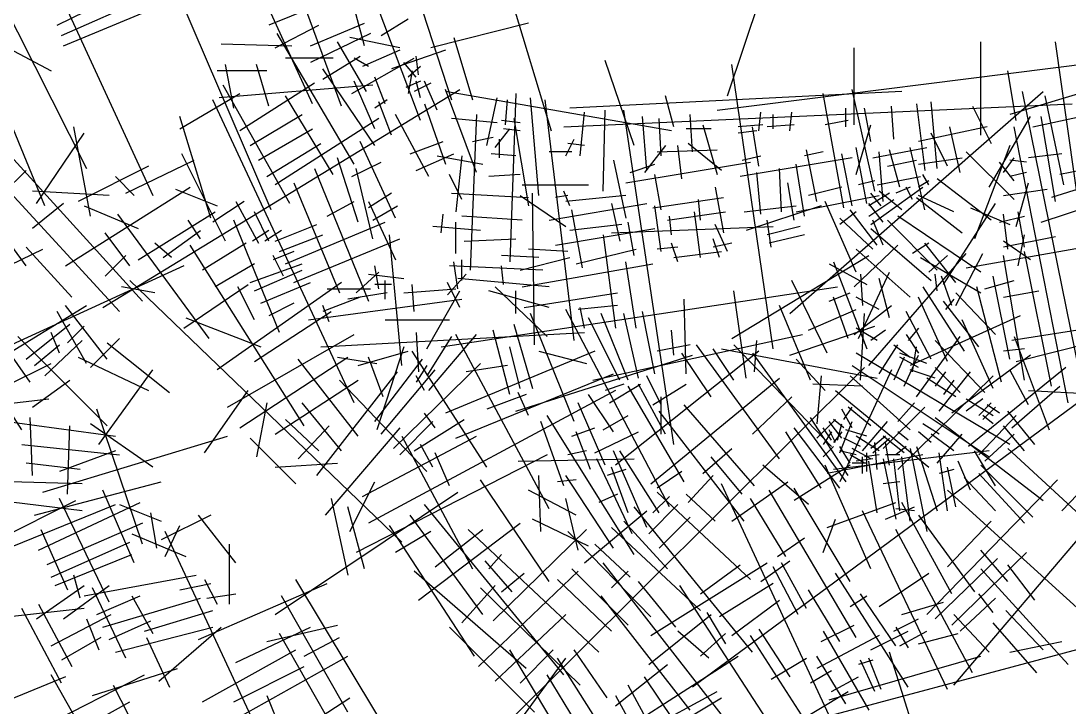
# Model space of a CAD drawing. Extents: x -2773 to 1491, y -7282 to -1928.
# Drawn here: x -1915 to -206, y -4803 to -3685 of the extents above; entities that cross this region are included whole.
import ezdxf

# ---------------------------------------------------------------- set-up
doc = ezdxf.new("R2010")
doc.units = 0

msp = doc.modelspace()

# ---------------------------------------------------------------- linework, layer by layer
at = {"color": 7, "linetype": 'CONTINUOUS'}
for p, q in [((-1185.582102, -3417.290757), (-1050.22213, -3863.992398)), ((-1337.862056, -3430.827171), (-1212.654075, -3813.230848)), ((-1354.782039, -3725.244161), (-1425.846075, -3461.284101)), ((-1994.358039, -3556.038994), (-1808.238119, -3924.906258)), ((-1507.0621, -3992.588325), (-1689.79813, -3566.191304)), ((-1263.41413, -3847.071881), (-1371.702129, -3559.423098)), ((-762.582098, -3806.462641), (-684.750069, -3572.959511)), ((-1855.614071, -3691.403128), (-1683.030137, -3606.800544)), ((-1858.998068, -3623.721061), (-1699.95012, -3968.899602)), ((-1439.382061, -3819.999055), (-1527.36608, -3627.105164)), ((-1368.318132, -3633.873371), (-1510.446097, -3691.403128)), ((-1848.846078, -3708.323644), (-1703.334117, -3644.025681)), ((-1845.462081, -3725.244161), (-1666.110047, -3650.793888)), ((-1392.006108, -3823.383158), (-1452.918047, -3657.562094)), ((-1442.766058, -3725.244161), (-1354.782039, -3688.019024)), ((-1327.710066, -3708.323644), (-1283.71811, -3681.250818)), ((-1087.446093, -3688.019024), (-1246.494041, -3728.628265)), ((-2119.566127, -3698.171334), (-1716.870103, -4141.488872)), ((-1987.590046, -3701.555438), (-1865.766061, -3765.853401)), ((-1500.294107, -3728.628265), (-1429.230071, -3691.403128)), ((-1371.702129, -3918.138051), (-1496.91011, -3704.939541)), ((-1344.630049, -3704.939541), (-1442.766058, -3752.316988)), ((-1875.918051, -3985.820118), (-1987.590046, -3715.091851)), ((-1588.278125, -3721.860058), (-1473.222134, -3725.244161)), ((-1351.398042, -3799.694435), (-1398.774102, -3718.475954)), ((-1297.254097, -3728.628265), (-1378.470122, -3711.707748)), ((-1209.270078, -3711.707748), (-1178.814108, -3813.230848)), ((-779.502081, -3830.151365), (103.721888, -3718.475954)), ((-349.734085, -3870.760605), (-349.734085, -3718.475954)), ((103.721888, -3715.091851), (-302.358132, -3836.919571)), ((-187.302141, -4006.124738), (-227.9101, -3718.475954)), ((-1422.462078, -3779.389815), (-1361.550139, -3742.164678)), ((-1297.254097, -3732.012368), (-1358.166036, -3759.085195)), ((-1222.806064, -3732.012368), (-1310.790083, -3762.469298)), ((-1266.798127, -3772.621608), (-1270.182124, -3742.164678)), ((-556.158091, -3853.840088), (-556.158091, -3728.628265)), ((-1567.974039, -3826.767261), (-1581.510132, -3755.701091)), ((-1510.446097, -3823.383158), (-1530.750076, -3755.701091)), ((-1405.542095, -3745.548781), (-1483.374124, -3745.548781)), ((-1375.086125, -3803.078538), (-1273.56612, -3745.548781)), ((-1348.014046, -3759.085195), (-1371.702129, -3745.548781)), ((-1270.182124, -3776.005711), (-1290.486103, -3752.316988)), ((-1263.41413, -3759.085195), (-1283.71811, -3776.005711)), ((-914.862053, -3887.681121), (-962.238112, -3748.932885)), ((-688.134066, -4219.323249), (-755.814105, -3755.701091)), ((-1513.830093, -3765.853401), (-1595.046119, -3765.853401)), ((-1337.862056, -3887.681121), (-1422.462078, -3762.469298)), ((-1320.942073, -3819.999055), (-1337.862056, -3776.005711)), ((-1276.950117, -3765.853401), (-1283.71811, -3803.078538)), ((-292.206036, -3847.071881), (-305.742129, -3765.853401)), ((-1341.246053, -3789.542125), (-1591.662122, -3809.846745)), ((-1476.60613, -3982.436015), (-1584.894129, -3789.542125)), ((-1435.998064, -3786.158021), (-1557.822049, -3863.992398)), ((-1337.862056, -3860.608295), (-1371.702129, -3782.773918)), ((-1263.41413, -3782.773918), (-1287.102107, -3792.926228)), ((-1246.494041, -3786.158021), (-1273.56612, -3799.694435)), ((-1263.41413, -3809.846745), (-1270.182124, -3782.773918)), ((-1236.342051, -3830.151365), (-1256.646137, -3782.773918)), ((-1781.166039, -4151.641182), (-1199.118088, -3796.310331)), ((-1655.958058, -3860.608295), (-1557.822049, -3803.078538)), ((-1405.542095, -3935.058568), (-1483.374124, -3806.462641)), ((-1172.046115, -3931.674465), (-1222.806064, -3796.310331)), ((-853.950113, -3863.992398), (-1222.806064, -3799.694435)), ((-1155.126132, -3887.681121), (-1138.206042, -3809.846745)), ((-1107.750073, -3803.078538), (-1117.902063, -4077.190908)), ((-1070.52611, -3968.899602), (-1084.062097, -3809.846745)), ((-478.326063, -3799.694435), (-1019.766054, -3826.767261)), ((-850.566117, -3857.224191), (-864.102103, -3806.462641)), ((-661.062093, -4161.793492), (-248.21408, -3799.694435)), ((-573.078075, -3989.204222), (-606.918041, -3803.078538)), ((-522.318125, -3962.131395), (-559.542088, -3796.310331)), ((-153.462068, -4432.521759), (-282.054046, -3799.694435)), ((-214.374113, -3951.979085), (-244.830083, -3806.462641)), ((-1371.702129, -4307.309935), (-1601.814112, -3813.230848)), ((-1317.558076, -3813.230848), (-1337.862056, -3826.767261)), ((-1310.790083, -3870.760605), (-1331.094063, -3816.614951)), ((-1256.646137, -3819.999055), (-1222.806064, -3918.138051)), ((-1124.670056, -3853.840088), (-1121.286059, -3813.230848)), ((-1012.998061, -4205.786835), (-1060.37412, -3813.230848)), ((-1029.918044, -3857.224191), (-200.838127, -3819.999055)), ((-569.694078, -3857.224191), (-569.694078, -3826.767261)), ((-529.086119, -3880.912915), (-539.238108, -3826.767261)), ((-491.862049, -3877.528811), (-495.246046, -3823.383158)), ((-454.638086, -3819.999055), (-441.1021, -3928.290361)), ((-420.79812, -3924.906258), (-430.95011, -3816.614951)), ((-363.270071, -3823.383158), (-332.814102, -3884.297018)), ((-1605.198108, -4006.124738), (-1655.958058, -3840.303675)), ((-1540.902066, -3887.681121), (-1456.302044, -3836.919571)), ((-1331.094063, -3843.687778), (-1500.294107, -3951.979085)), ((-1249.878144, -3938.442671), (-1304.02209, -3836.919571)), ((-1138.206042, -3850.455985), (-1212.654075, -3843.687778)), ((-1172.046115, -3836.919571), (-1182.198105, -4090.727322)), ((-1111.134069, -3843.687778), (-1087.446093, -3985.820118)), ((-1002.846071, -3904.601638), (-996.078078, -3833.535468)), ((-965.622108, -3962.131395), (-962.238112, -3830.151365)), ((-850.566117, -4374.992002), (-931.782036, -3830.151365)), ((-894.558073, -3928.290361), (-901.326066, -3840.303675)), ((-870.870097, -3904.601638), (-874.254093, -3843.687778)), ((-820.110041, -3897.833431), (-823.494144, -3836.919571)), ((-711.822042, -3863.992398), (-708.438046, -3833.535468)), ((-688.134066, -3860.608295), (-688.134066, -3836.919571)), ((-661.062093, -3863.992398), (-657.678097, -3833.535468)), ((-336.198098, -3955.363188), (-268.518059, -3840.303675)), ((-265.134063, -3857.224191), (-187.302141, -3840.303675)), ((-227.9101, -3979.051912), (-251.598076, -3840.303675)), ((-1906.374127, -4083.959115), (-2072.190068, -3857.224191)), ((-1801.470125, -4002.740635), (-1828.542098, -3857.224191)), ((-1527.36608, -3911.369845), (-1439.382061, -3860.608295)), ((-1141.590039, -3891.065225), (-1117.902063, -3860.608295)), ((-1100.98208, -3850.455985), (-1131.438049, -3847.071881)), ((-1100.98208, -3863.992398), (-1128.054053, -3860.608295)), ((-789.654071, -3860.608295), (-830.262137, -3860.608295)), ((-803.190058, -3853.840088), (-779.502081, -3935.058568)), ((-705.054049, -3853.840088), (-745.662115, -3857.224191)), ((-711.822042, -3921.522155), (-721.974139, -3857.224191)), ((-654.2941, -3853.840088), (-698.286056, -3857.224191)), ((-566.310081, -3847.071881), (-603.534044, -3853.840088)), ((-552.774095, -3935.058568), (-529.086119, -3853.840088)), ((-339.582095, -3857.224191), (-451.25409, -3880.912915)), ((-383.574051, -3931.674465), (-400.494141, -3857.224191)), ((-207.60612, -4307.309935), (-295.590139, -3857.224191)), ((-1889.454144, -3982.436015), (-1811.622115, -3867.376501)), ((-1178.814108, -3880.912915), (-1144.974036, -3874.144708)), ((-1134.822046, -3907.985741), (-1134.822046, -3877.528811)), ((-1026.534047, -3904.601638), (-1012.998061, -3877.528811)), ((-715.206039, -3863.992398), (-745.662115, -3867.376501)), ((-403.878137, -3921.522155), (-430.95011, -3867.376501)), ((-1513.830093, -3938.442671), (-1425.846075, -3884.297018)), ((-1304.02209, -4006.124738), (-1361.550139, -3880.912915)), ((-1280.334113, -3901.217535), (-1226.190061, -3880.912915)), ((-996.078078, -3887.681121), (-1023.150051, -3884.297018)), ((-864.102103, -3887.681121), (-897.942069, -3931.674465)), ((-877.63809, -3897.833431), (-779.502081, -3894.449328)), ((-837.03013, -3941.826775), (-843.798124, -3887.681121)), ((-772.734088, -3928.290361), (-826.878141, -3884.297018)), ((-617.070137, -3979.051912), (-633.99012, -3894.449328)), ((-535.854112, -3982.436015), (-552.774095, -3891.065225)), ((-525.702122, -3907.985741), (-437.718103, -3891.065225)), ((-481.710059, -3955.363188), (-498.630042, -3894.449328)), ((-441.1021, -3992.588325), (-464.790076, -3891.065225)), ((-302.358132, -3887.681121), (-359.886075, -4039.965772)), ((-1743.942076, -3965.515498), (-1632.270081, -3911.369845)), ((-1581.510132, -4043.349875), (-1652.574061, -3901.217535)), ((-1364.934135, -4012.892945), (-1398.774102, -3907.985741)), ((-1270.182124, -3928.290361), (-1209.270078, -3901.217535)), ((-1236.342051, -3904.601638), (-1161.894125, -3918.138051)), ((-1195.734091, -3904.601638), (-1205.886081, -3995.972428)), ((-1107.750073, -3904.601638), (-1148.358139, -3901.217535)), ((-1016.382058, -3897.833431), (-1053.606127, -3897.833431)), ((-948.702125, -3911.369845), (-928.398039, -4006.124738)), ((-559.542088, -3907.985741), (-742.278119, -3938.442671)), ((-738.894122, -3911.369845), (-708.438046, -3904.601638)), ((-606.918041, -3897.833431), (-637.374117, -3904.601638)), ((-559.542088, -3985.820118), (-576.462071, -3901.217535)), ((-508.782139, -3979.051912), (-515.550132, -3897.833431)), ((-502.014039, -3921.522155), (-454.638086, -3911.369845)), ((-451.25409, -3918.138051), (-380.190054, -3907.985741)), ((-295.590139, -3975.667808), (-373.422061, -3897.833431)), ((-312.510122, -3931.674465), (-295.590139, -3907.985741)), ((-275.286053, -3914.753948), (-302.358132, -3911.369845)), ((-217.75811, -3901.217535), (-271.902056, -3907.985741)), ((-1943.59809, -3965.515498), (-1906.374127, -3928.290361)), ((-1706.718113, -3921.522155), (-1821.774105, -3979.051912)), ((-1435.998064, -3924.906258), (-1348.014046, -4141.488872)), ((-1375.086125, -3938.442671), (-1327.710066, -3914.753948)), ((-1341.246053, -4039.965772), (-1368.318132, -3924.906258)), ((-928.398039, -3948.594981), (-725.358135, -3914.753948)), ((-921.630046, -3931.674465), (-881.022086, -3918.138051)), ((-674.59808, -3995.972428), (-677.982076, -3924.906258)), ((-637.374117, -4002.740635), (-650.910103, -3918.138051)), ((-295.590139, -3945.210878), (-319.278115, -3914.753948)), ((-187.302141, -3928.290361), (-221.142107, -3935.058568)), ((-1730.40609, -3968.899602), (-1760.862059, -3938.442671)), ((-1195.734091, -3975.667808), (-1216.038071, -3935.058568)), ((-1100.98208, -3935.058568), (-1151.742135, -3938.442671)), ((-870.870097, -3992.588325), (-881.022086, -3935.058568)), ((-708.438046, -3999.356532), (-715.206039, -3931.674465)), ((-522.318125, -3945.210878), (-549.390098, -3951.979085)), ((-518.934129, -3951.979085), (-447.870093, -3938.442671)), ((-434.334107, -3945.210878), (-451.25409, -3955.363188)), ((-434.334107, -3951.979085), (-444.486097, -3935.058568)), ((-332.814102, -4009.508842), (-420.79812, -3941.826775)), ((-275.286053, -3931.674465), (-302.358132, -3938.442671)), ((-1943.59809, -3951.979085), (-1754.094066, -4158.409388)), ((-1771.014049, -3968.899602), (-1896.222137, -3962.131395)), ((-1842.078085, -4083.959115), (-1639.038075, -3955.363188)), ((-1662.726051, -3958.747291), (-1595.046119, -3985.820118)), ((-1469.838137, -3948.594981), (-1395.390105, -4127.952458)), ((-1097.598083, -3951.979085), (-989.310085, -3951.979085)), ((-1019.766054, -3985.820118), (-1029.918044, -3962.131395)), ((-782.886078, -3955.363188), (-769.350091, -4029.813462)), ((-654.2941, -4009.508842), (-664.44609, -3948.594981)), ((-576.462071, -3955.363188), (-630.606124, -3968.899602)), ((-529.086119, -4016.277048), (-444.486097, -3955.363188)), ((-478.326063, -3992.588325), (-515.550132, -3962.131395)), ((-464.790076, -3955.363188), (-488.478053, -3965.515498)), ((-461.40608, -3975.667808), (-471.558069, -3955.363188)), ((-312.510122, -3968.899602), (-241.446086, -3958.747291)), ((-292.206036, -4019.661152), (-271.902056, -3948.594981)), ((-251.598076, -4012.892945), (-89.166132, -3958.747291)), ((-180.534041, -3955.363188), (-234.678093, -3972.283705)), ((-1551.054056, -3979.051912), (-1601.814112, -4012.892945)), ((-1564.590042, -3979.051912), (-1527.36608, -4046.733978)), ((-1415.694085, -4002.740635), (-1371.702129, -3979.051912)), ((-1310.790083, -3965.515498), (-1348.014046, -3989.204222)), ((-1348.014046, -3979.051912), (-1304.02209, -4073.806805)), ((-1212.654075, -3965.515498), (-1087.446093, -3972.283705)), ((-1100.98208, -3968.899602), (-1026.534047, -4019.661152)), ((-1077.294103, -4212.555042), (-1080.6781, -3965.515498)), ((-1023.150051, -3968.899602), (-1043.454137, -3972.283705)), ((-928.398039, -3968.899602), (-1026.534047, -3979.051912)), ((-884.406083, -3989.204222), (-769.350091, -3972.283705)), ((-806.574054, -4009.508842), (-809.958051, -3975.667808)), ((-650.910103, -3995.972428), (-515.550132, -3968.899602)), ((-552.774095, -4094.111425), (-603.534044, -3979.051912)), ((-498.630042, -3965.515498), (-532.470115, -3985.820118)), ((-532.470115, -4002.740635), (-491.862049, -3975.667808)), ((-512.166135, -3985.820118), (-529.086119, -3965.515498)), ((-454.638086, -3972.283705), (-380.190054, -4029.813462)), ((-393.726041, -3995.972428), (-451.25409, -3968.899602)), ((-1845.462081, -3982.436015), (-1896.222137, -4023.045255)), ((-1811.622115, -3985.820118), (-1723.638097, -4023.045255)), ((-1723.638097, -4073.806805), (-1598.430115, -3995.972428)), ((-1510.446097, -4043.349875), (-1534.134073, -3995.972428)), ((-1341.246053, -4009.508842), (-1300.638093, -3985.820118)), ((-1053.606127, -4009.508842), (-894.558073, -3982.436015)), ((-999.462075, -4087.343218), (-1016.382058, -3992.588325)), ((-952.086122, -3982.436015), (-938.550135, -4043.349875)), ((-870.870097, -4060.270392), (-881.022086, -3985.820118)), ((-860.718107, -4009.508842), (-765.966095, -3995.972428)), ((-806.574054, -4070.422702), (-816.726044, -3995.972428)), ((-735.510125, -3995.972428), (-650.910103, -3985.820118)), ((-610.302144, -3985.820118), (-732.126129, -4026.429358)), ((-552.774095, -3995.972428), (-579.846068, -4016.277048)), ((-518.934129, -4050.118082), (-562.926085, -3992.588325)), ((-508.782139, -4012.892945), (-532.470115, -3982.436015)), ((-410.64613, -4114.416045), (-326.046108, -3982.436015)), ((-366.654068, -3989.204222), (-302.358132, -4016.277048)), ((-278.670049, -4053.502185), (-288.822039, -3995.972428)), ((-1757.478063, -3999.356532), (-1608.582105, -4202.402732)), ((-1622.118091, -4039.965772), (-1642.422071, -4009.508842)), ((-1493.526113, -4192.250422), (-1567.974039, -4009.508842)), ((-1483.374124, -4080.575012), (-1320.942073, -4012.892945)), ((-1229.574058, -4029.813462), (-1226.190061, -3999.356532)), ((-1205.886081, -4063.654495), (-1205.886081, -4012.892945)), ((-1097.598083, -4009.508842), (-1195.734091, -4002.740635)), ((-914.862053, -4067.038598), (-925.014042, -4012.892945)), ((-853.950113, -4033.197565), (-857.33411, -4002.740635)), ((-691.518063, -4053.502185), (-698.286056, -4009.508842)), ((-525.702122, -4056.886288), (-579.846068, -4006.124738)), ((-508.782139, -4050.118082), (-525.702122, -4009.508842)), ((-420.79812, -4090.727322), (-502.014039, -4009.508842)), ((-349.734085, -4094.111425), (-485.094056, -4002.740635)), ((-319.278115, -4012.892945), (-278.670049, -4002.740635)), ((-305.742129, -4056.886288), (-312.510122, -3999.356532)), ((-1737.174083, -4083.959115), (-1777.782042, -4029.813462)), ((-1683.030137, -4070.422702), (-1622.118091, -4026.429358)), ((-1510.446097, -4026.429358), (-1537.518069, -4043.349875)), ((-1490.142117, -4026.429358), (-1517.21409, -4043.349875)), ((-1500.294107, -4043.349875), (-1432.614068, -4016.277048)), ((-1165.278122, -4026.429358), (-1243.110044, -4019.661152)), ((-1043.454137, -4050.118082), (-881.022086, -4023.045255)), ((-935.166139, -4016.277048), (-1019.766054, -4026.429358)), ((-952.086122, -4029.813462), (-688.134066, -4019.661152)), ((-762.582098, -4060.270392), (-782.886078, -4016.277048)), ((-644.14211, -4019.661152), (-698.286056, -4033.197565)), ((-529.086119, -4023.045255), (-430.95011, -4107.647838)), ((-1669.494044, -4070.422702), (-1696.566124, -4046.733978)), ((-1452.918047, -4344.535072), (-1639.038075, -4050.118082)), ((-1547.670059, -4046.733978), (-1618.734095, -4090.727322)), ((-1493.526113, -4060.270392), (-1422.462078, -4033.197565)), ((-1469.838137, -4111.031942), (-1297.254097, -4039.965772)), ((-1293.8701, -4246.396075), (-1314.17408, -4033.197565)), ((-1192.350095, -4043.349875), (-1107.750073, -4039.965772)), ((-965.622108, -4033.197565), (-945.318129, -4185.482215)), ((-843.798124, -4077.190908), (-853.950113, -4046.733978)), ((-776.118085, -4070.422702), (-786.270075, -4039.965772)), ((-755.814105, -4046.733978), (-786.270075, -4053.502185)), ((-637.374117, -4033.197565), (-694.902059, -4046.733978)), ((-556.158091, -4117.800148), (-485.094056, -4050.118082)), ((-434.334107, -4046.733978), (-461.40608, -4063.654495)), ((-390.342044, -4111.031942), (-441.1021, -4046.733978)), ((-373.422061, -4087.343218), (-68.862046, -4033.197565)), ((-227.9101, -4036.581668), (-312.510122, -4053.502185)), ((-268.518059, -4073.806805), (-312.510122, -4043.349875)), ((-288.822039, -4083.959115), (-278.670049, -4033.197565)), ((-1950.366083, -4090.727322), (-1879.302047, -4056.886288)), ((-1906.374127, -4053.502185), (-1831.926095, -4134.720665)), ((-1777.782042, -4100.879632), (-1743.942076, -4067.038598)), ((-1469.838137, -4060.270392), (-1503.678103, -4073.806805)), ((-1486.75812, -4100.879632), (-1503.678103, -4067.038598)), ((-1070.52611, -4070.422702), (-1131.438049, -4067.038598)), ((-1023.150051, -4060.270392), (-1087.446093, -4056.886288)), ((-1009.614064, -4080.575012), (-911.478056, -4056.886288)), ((-843.798124, -4053.502185), (-877.63809, -4056.886288)), ((-850.566117, -4070.422702), (-772.734088, -4060.270392)), ((-755.814105, -4202.402732), (-532.470115, -4067.038598)), ((-464.790076, -4134.720665), (-552.774095, -4056.886288)), ((-532.470115, -4246.396075), (-373.422061, -4063.654495)), ((-434.334107, -4094.111425), (-403.878137, -4067.038598)), ((-390.342044, -4148.257078), (-346.350088, -4063.654495)), ((-278.670049, -4270.084799), (-312.510122, -4067.038598)), ((-234.678093, -4280.237109), (-278.670049, -4060.270392)), ((-1649.190064, -4083.959115), (-1930.062103, -4212.555042)), ((-1534.134073, -4080.575012), (-1598.430115, -4117.800148)), ((-1540.902066, -4111.031942), (-1456.302044, -4080.575012)), ((-1331.094063, -4121.184252), (-1337.862056, -4083.959115)), ((-1063.758117, -4090.727322), (-1216.038071, -4083.959115)), ((-1202.502085, -4121.184252), (-1209.270078, -4077.190908)), ((-1195.734091, -4107.647838), (-1195.734091, -4073.806805)), ((-1128.054053, -4114.416045), (-1131.438049, -4083.959115)), ((-1100.98208, -4090.727322), (-1019.766054, -4070.422702)), ((-1097.598083, -4117.800148), (-884.406083, -4080.575012)), ((-911.478056, -4185.482215), (-928.398039, -4077.190908)), ((-596.766051, -4080.575012), (-535.854112, -4114.416045)), ((-589.998058, -4077.190908), (-535.854112, -4219.323249)), ((-447.870093, -4070.422702), (-349.734085, -4127.952458)), ((-1534.134073, -4124.568355), (-1456.302044, -4090.727322)), ((-1368.318132, -4127.952458), (-1331.094063, -4094.111425)), ((-1348.014046, -4097.495528), (-1290.486103, -4104.263735)), ((-1188.966098, -4097.495528), (-1219.422068, -4131.336562)), ((-549.390098, -4202.402732), (-498.630042, -4094.111425)), ((-546.006102, -4097.495528), (-542.622105, -4148.257078)), ((-420.79812, -4124.568355), (-424.182117, -4097.495528)), ((-397.110144, -4148.257078), (-414.030127, -4100.879632)), ((-302.358132, -4236.243765), (-329.430105, -4100.879632)), ((-1696.566124, -4127.952458), (-1750.710069, -4117.800148)), ((-1293.8701, -4534.044859), (-1737.174083, -4107.647838)), ((-1649.190064, -4185.482215), (-1544.286063, -4114.416045)), ((-1392.006108, -4111.031942), (-1595.046119, -4253.164282)), ((-1534.134073, -4171.945802), (-1561.206046, -4117.800148)), ((-1523.982083, -4144.872975), (-1442.766058, -4111.031942)), ((-1310.790083, -4114.416045), (-1337.862056, -4114.416045)), ((-1320.942073, -4138.104768), (-1320.942073, -4107.647838)), ((-1273.56612, -4158.409388), (-1276.950117, -4114.416045)), ((-1229.574058, -4215.939145), (-583.230064, -4117.800148)), ((-1199.118088, -4151.641182), (-1219.422068, -4111.031942)), ((-1053.606127, -4117.800148), (-1202.502085, -4104.263735)), ((-1056.990124, -4199.018628), (-1141.590039, -4117.800148)), ((-600.150047, -4226.091455), (-657.678097, -4107.647838)), ((-498.630042, -4168.561698), (-515.550132, -4104.263735)), ((-444.486097, -4117.800148), (-376.806058, -4222.707352)), ((-315.894119, -4273.468902), (-356.502078, -4117.800148)), ((-342.966091, -4121.184252), (-295.590139, -4107.647838)), ((-1361.550139, -4134.720665), (-1422.462078, -4158.409388)), ((-1415.694085, -4121.184252), (-1344.630049, -4121.184252)), ((-1317.558076, -4127.952458), (-1381.854119, -4138.104768)), ((-1290.486103, -4127.952458), (-1205.886081, -4121.184252)), ((-1253.262141, -4219.323249), (-1199.118088, -4124.568355)), ((-1053.606127, -4151.641182), (-1151.742135, -4124.568355)), ((-1107.750073, -4161.793492), (-1107.750073, -4124.568355)), ((-1094.214086, -4151.641182), (-941.934132, -4127.952458)), ((-732.126129, -4266.700695), (-752.430108, -4124.568355)), ((-596.766051, -4141.488872), (-562.926085, -4127.952458)), ((-566.310081, -4202.402732), (-589.998058, -4134.720665)), ((-515.550132, -4155.025285), (-552.774095, -4134.720665)), ((-403.878137, -4239.627869), (-451.25409, -4134.720665)), ((-326.046108, -4195.634525), (-390.342044, -4127.952458)), ((-312.510122, -4134.720665), (-254.982073, -4124.568355)), ((-2089.110051, -4320.846349), (-1808.238119, -4148.257078)), ((-1774.398046, -4236.243765), (-1842.078085, -4148.257078)), ((-1469.838137, -4144.872975), (-1510.446097, -4165.177595)), ((-1446.150054, -4171.945802), (-1195.734091, -4138.104768)), ((-1412.310088, -4175.329905), (-1422.462078, -4148.257078)), ((-941.934132, -4148.257078), (-1006.230068, -4155.025285)), ((-996.078078, -4185.482215), (-1002.846071, -4151.641182)), ((-830.262137, -4259.932489), (-833.646134, -4138.104768)), ((-627.222127, -4270.084799), (-677.982076, -4148.257078)), ((-556.158091, -4195.634525), (-495.246046, -4148.257078)), ((-353.118081, -4215.939145), (-410.64613, -4141.488872)), ((-393.726041, -4138.104768), (-407.262134, -4155.025285)), ((-1808.238119, -4243.011972), (-1855.614071, -4158.409388)), ((-1645.806068, -4168.561698), (-1523.982083, -4215.939145)), ((-1534.134073, -4239.627869), (-1408.926091, -4158.409388)), ((-1012.998061, -4337.766865), (-1084.062097, -4161.793492)), ((-857.33411, -4476.515102), (-1026.534047, -4155.025285)), ((-938.550135, -4270.084799), (-989.310085, -4168.561698)), ((-925.014042, -4270.084799), (-969.006105, -4161.793492)), ((-908.094059, -4266.700695), (-931.782036, -4161.793492)), ((-881.022086, -4259.932489), (-901.326066, -4158.409388)), ((-630.606124, -4188.866318), (-552.774095, -4155.025285)), ((-546.006102, -4270.084799), (-539.238108, -4161.793492)), ((-430.95011, -4236.243765), (-471.558069, -4158.409388)), ((-285.438042, -4165.177595), (-464.790076, -4246.396075)), ((-1906.374127, -4236.243765), (-1835.310091, -4178.714008)), ((-1838.694088, -4209.170938), (-1811.622115, -4182.098112)), ((-1320.942073, -4171.945802), (-1216.038071, -4171.945802)), ((-1111.134069, -4178.714008), (-1080.6781, -4283.621212)), ((-661.062093, -4229.475559), (-522.318125, -4182.098112)), ((-518.934129, -4205.786835), (-552.774095, -4185.482215)), ((-451.25409, -4185.482215), (-468.174073, -4205.786835)), ((-329.430105, -4283.621212), (-380.190054, -4171.945802)), ((-129.774091, -4178.714008), (-298.974135, -4205.786835)), ((-1774.398046, -4344.535072), (-1919.910113, -4199.018628)), ((-1852.230075, -4226.091455), (-1865.766061, -4192.250422)), ((-1754.094066, -4202.402732), (-1801.470125, -4249.780179)), ((-1578.126135, -4314.078142), (-1371.702129, -4195.634525)), ((-1425.846075, -4215.939145), (-996.078078, -4192.250422)), ((-1270.182124, -4192.250422), (-1266.798127, -4256.548385)), ((-1212.654075, -4199.018628), (-1253.262141, -4263.316592)), ((-1249.878144, -4287.005315), (-1172.046115, -4195.634525)), ((-1053.606127, -4479.899206), (-1205.886081, -4195.634525)), ((-1117.902063, -4293.773522), (-1144.974036, -4188.866318)), ((-982.542091, -4270.084799), (-640.758113, -4195.634525)), ((-850.566117, -4229.475559), (-853.950113, -4188.866318)), ((-505.398036, -4188.866318), (-529.086119, -4205.786835)), ((-471.558069, -4195.634525), (-451.25409, -4226.091455)), ((-454.638086, -4297.157625), (-383.574051, -4199.018628)), ((-295.590139, -4199.018628), (-238.06209, -4351.303279)), ((-292.206036, -4239.627869), (-143.310078, -4202.402732)), ((-1899.606134, -4273.468902), (-1940.214093, -4215.939145)), ((-1892.838141, -4246.396075), (-1852.230075, -4212.555042)), ((-1875.918051, -4263.316592), (-1815.006112, -4205.786835)), ((-1774.398046, -4209.170938), (-1672.878041, -4290.389419)), ((-1290.486103, -4215.939145), (-1334.478059, -4351.303279)), ((-1100.98208, -4283.621212), (-1117.902063, -4215.939145)), ((-823.494144, -4212.555042), (-877.63809, -4222.707352)), ((-677.982076, -4398.680725), (-813.342047, -4212.555042)), ((-752.430108, -4270.084799), (-786.270075, -4219.323249)), ((-772.734088, -4219.323249), (-518.934129, -4266.700695)), ((-752.430108, -4212.555042), (-593.382054, -4378.376105)), ((-718.590036, -4256.548385), (-715.206039, -4205.786835)), ((-515.550132, -4259.932489), (-485.094056, -4212.555042)), ((-491.862049, -4212.555042), (-464.790076, -4232.859662)), ((-461.40608, -4256.548385), (-454.638086, -4215.939145)), ((-342.966091, -4290.389419), (-424.182117, -4205.786835)), ((-278.670049, -4219.323249), (-312.510122, -4222.707352)), ((-1913.14212, -4351.303279), (-1987.590046, -4236.243765)), ((-1821.774105, -4232.859662), (-1706.718113, -4287.005315)), ((-1557.822049, -4347.919175), (-1381.854119, -4232.859662)), ((-1364.934135, -4361.455589), (-1463.070144, -4236.243765)), ((-1398.774102, -4232.859662), (-1334.478059, -4243.011972)), ((-1364.934135, -4246.396075), (-1283.71811, -4222.707352)), ((-1324.326069, -4297.157625), (-1348.014046, -4232.859662)), ((-1337.862056, -4337.766865), (-1260.030134, -4236.243765)), ((-1155.126132, -4412.217139), (-1276.950117, -4222.707352)), ((-979.158095, -4222.707352), (-1222.806064, -4324.230452)), ((-1107.750073, -4320.846349), (-820.110041, -4229.475559)), ((-1070.52611, -4222.707352), (-992.694081, -4243.011972)), ((-711.822042, -4222.707352), (-945.318129, -4408.833035)), ((-789.654071, -4297.157625), (-837.03013, -4226.091455)), ((-95.934125, -4236.243765), (-820.110041, -4770.932093)), ((-721.974139, -4226.091455), (-569.694078, -4435.905862)), ((-603.534044, -4287.005315), (-650.910103, -4236.243765)), ((-302.358132, -4374.992002), (-552.774095, -4226.091455)), ((-474.942066, -4232.859662), (-491.862049, -4270.084799)), ((-437.718103, -4243.011972), (-481.710059, -4226.091455)), ((-451.25409, -4249.780179), (-481.710059, -4232.859662)), ((-474.942066, -4280.237109), (-451.25409, -4229.475559)), ((-268.518059, -4229.475559), (-397.110144, -4324.230452)), ((-1940.214093, -4280.237109), (-1865.766061, -4243.011972)), ((-1787.934139, -4374.992002), (-1699.95012, -4253.164282)), ((-1327.710066, -4358.071485), (-1239.726047, -4253.164282)), ((-1307.406086, -4381.760209), (-1165.278122, -4243.011972)), ((-1253.262141, -4246.396075), (-1270.182124, -4273.468902)), ((-1121.286059, -4246.396075), (-1188.966098, -4256.548385)), ((-1134.822046, -4841.998263), (-539.238108, -4249.780179)), ((-495.246046, -4253.164282), (-579.846068, -4435.905862)), ((-559.542088, -4246.396075), (-336.198098, -4395.296622)), ((-424.182117, -4266.700695), (-464.790076, -4253.164282)), ((-383.574051, -4290.389419), (-424.182117, -4249.780179)), ((-210.990117, -4249.780179), (-370.038064, -4378.376105)), ((-271.902056, -4310.694039), (-302.358132, -4253.164282)), ((-1896.222137, -4314.078142), (-1835.310091, -4270.084799)), ((-1500.294107, -4358.071485), (-1364.934135, -4270.084799)), ((-1432.614068, -4425.753552), (-1300.638093, -4256.548385)), ((-1253.262141, -4418.985345), (-1395.390105, -4270.084799)), ((-1256.646137, -4287.005315), (-1270.182124, -4263.316592)), ((-1205.886081, -4364.839692), (-948.702125, -4259.932489)), ((-870.870097, -4310.694039), (-894.558073, -4263.316592)), ((-887.79008, -4439.289965), (-677.982076, -4266.700695)), ((-610.302144, -4263.316592), (-617.070137, -4341.150969)), ((-464.790076, -4351.303279), (-562.926085, -4263.316592)), ((-485.094056, -4415.601242), (-329.430105, -4263.316592)), ((-390.342044, -4297.157625), (-437.718103, -4266.700695)), ((-407.262134, -4256.548385), (-424.182117, -4280.237109)), ((-417.414124, -4320.846349), (-366.654068, -4256.548385)), ((-393.726041, -4270.084799), (-410.64613, -4293.773522)), ((-1615.350098, -4388.528415), (-1544.286063, -4287.005315)), ((-945.318129, -4287.005315), (-1348.014046, -4503.587929)), ((-931.782036, -4276.853005), (-962.238112, -4287.005315)), ((-955.470119, -4307.309935), (-904.710063, -4276.853005)), ((-833.646134, -4435.905862), (-925.014042, -4280.237109)), ((-864.102103, -4358.071485), (-908.094059, -4276.853005)), ((-884.406083, -4310.694039), (-830.262137, -4276.853005)), ((-542.622105, -4280.237109), (-623.83813, -4276.853005)), ((-586.614061, -4287.005315), (-434.334107, -4412.217139)), ((-298.974135, -4347.919175), (-221.142107, -4280.237109)), ((-271.902056, -4287.005315), (-146.694075, -4293.773522)), ((-1953.75008, -4310.694039), (-1869.150058, -4300.541729)), ((-1090.83009, -4293.773522), (-1155.126132, -4317.462245)), ((-1087.446093, -4327.614555), (-1104.366076, -4290.389419)), ((-948.702125, -4354.687382), (-989.310085, -4293.773522)), ((-870.870097, -4358.071485), (-870.870097, -4297.157625)), ((-721.974139, -4358.071485), (-657.678097, -4297.157625)), ((-373.422061, -4300.541729), (-329.430105, -4327.614555)), ((-346.350088, -4300.541729), (-373.422061, -4320.846349)), ((-1716.870103, -4537.428962), (-1791.318135, -4317.462245)), ((-1513.830093, -4307.309935), (-1530.750076, -4395.296622)), ((-1392.006108, -4385.144312), (-1456.302044, -4307.309935)), ((-962.238112, -4408.833035), (-1006.230068, -4307.309935)), ((-735.510125, -4500.203826), (-874.254093, -4320.846349)), ((-718.590036, -4442.674069), (-833.646134, -4310.694039)), ((-559.542088, -4347.919175), (-576.462071, -4317.462245)), ((-573.078075, -4334.382762), (-559.542088, -4314.078142)), ((-529.086119, -4344.535072), (-566.310081, -4314.078142)), ((-441.1021, -4314.078142), (-508.782139, -4381.760209)), ((-458.022083, -4307.309935), (-485.094056, -4337.766865)), ((-332.814102, -4307.309935), (-353.118081, -4327.614555)), ((-326.046108, -4314.078142), (-346.350088, -4334.382762)), ((-319.278115, -4324.230452), (-339.582095, -4310.694039)), ((-261.750066, -4374.992002), (-305.742129, -4320.846349)), ((-2011.278129, -4327.614555), (-1760.862059, -4361.455589)), ((-1896.222137, -4425.753552), (-1899.606134, -4330.998659)), ((-1429.230071, -4385.144312), (-1483.374124, -4334.382762)), ((-1297.254097, -4391.912519), (-1243.110044, -4337.766865)), ((-1273.56612, -4385.144312), (-1192.350095, -4334.382762)), ((-1239.726047, -4347.919175), (-1256.646137, -4324.230452)), ((-1029.918044, -4442.674069), (-1067.142113, -4337.766865)), ((-914.862053, -4554.349479), (-1056.990124, -4327.614555)), ((-965.622108, -4351.303279), (-925.014042, -4327.614555)), ((-566.310081, -4425.753552), (-627.222127, -4330.998659)), ((-586.614061, -4334.382762), (-617.070137, -4364.839692)), ((-576.462071, -4364.839692), (-596.766051, -4337.766865)), ((-573.078075, -4347.919175), (-589.998058, -4334.382762)), ((-579.846068, -4388.528415), (-559.542088, -4337.766865)), ((-542.622105, -4385.144312), (-502.014039, -4337.766865)), ((-424.182117, -4330.998659), (-248.21408, -4466.362792)), ((-292.206036, -4327.614555), (-353.118081, -4391.912519)), ((-329.430105, -4341.150969), (-346.350088, -4327.614555)), ((-1838.694088, -4456.210482), (-1835.310091, -4344.535072)), ((-1699.95012, -4412.217139), (-1801.470125, -4341.150969)), ((-1463.070144, -4398.680725), (-1412.310088, -4344.535072)), ((-1297.254097, -4347.919175), (-1419.078081, -4490.051516)), ((-1016.382058, -4361.455589), (-979.158095, -4347.919175)), ((-985.926088, -4415.601242), (-1009.614064, -4354.687382)), ((-979.158095, -4388.528415), (-908.094059, -4354.687382)), ((-610.302144, -4446.058172), (-667.830086, -4354.687382)), ((-579.846068, -4446.058172), (-654.2941, -4347.919175)), ((-593.382054, -4368.223795), (-606.918041, -4347.919175)), ((-593.382054, -4354.687382), (-606.918041, -4374.992002)), ((-586.614061, -4371.607899), (-596.766051, -4351.303279)), ((-576.462071, -4354.687382), (-589.998058, -4371.607899)), ((-583.230064, -4368.223795), (-576.462071, -4341.150969)), ((-535.854112, -4361.455589), (-569.694078, -4351.303279)), ((-468.174073, -4368.223795), (-485.094056, -4354.687382)), ((-430.95011, -4371.607899), (-451.25409, -4354.687382)), ((-417.414124, -4358.071485), (-444.486097, -4341.150969)), ((-278.670049, -4385.144312), (-312.510122, -4344.535072)), ((-1879.302047, -4452.826379), (-1578.126135, -4361.455589)), ((-1540.902066, -4364.839692), (-1466.454141, -4439.289965)), ((-1358.166036, -4459.594586), (-1172.046115, -4361.455589)), ((-1293.8701, -4361.455589), (-1178.814108, -4578.038202)), ((-546.006102, -4378.376105), (-573.078075, -4364.839692)), ((-515.550132, -4385.144312), (-552.774095, -4361.455589)), ((-505.398036, -4361.455589), (-529.086119, -4381.760209)), ((-525.702122, -4388.528415), (-498.630042, -4364.839692)), ((-518.934129, -4415.601242), (-522.318125, -4371.607899)), ((-474.942066, -4388.528415), (-508.782139, -4361.455589)), ((-498.630042, -4408.833035), (-505.398036, -4371.607899)), ((-393.726041, -4385.144312), (-430.95011, -4358.071485)), ((-420.79812, -4405.448932), (-380.190054, -4358.071485)), ((-342.966091, -4402.064829), (-295.590139, -4358.071485)), ((-1913.14212, -4374.992002), (-1754.094066, -4391.912519)), ((-1760.862059, -4385.144312), (-1852.230075, -4418.985345)), ((-1056.990124, -4391.912519), (-1368.318132, -4550.965376)), ((-1243.110044, -4412.217139), (-1263.41413, -4374.992002)), ((-1216.038071, -4442.674069), (-1239.726047, -4388.528415)), ((-992.694081, -4385.144312), (-1023.150051, -4391.912519)), ((-894.558073, -4510.356136), (-948.702125, -4385.144312)), ((-874.254093, -4486.667412), (-938.550135, -4385.144312)), ((-803.190058, -4422.369449), (-755.814105, -4381.760209)), ((-606.918041, -4395.296622), (-589.998058, -4378.376105)), ((-444.486097, -4391.912519), (-600.150047, -4422.369449)), ((-336.198098, -4385.144312), (-589.998058, -4415.601242)), ((-562.926085, -4405.448932), (-579.846068, -4378.376105)), ((-552.774095, -4391.912519), (-579.846068, -4385.144312)), ((-539.238108, -4405.448932), (-562.926085, -4391.912519)), ((-529.086119, -4398.680725), (-559.542088, -4381.760209)), ((-515.550132, -4391.912519), (-539.238108, -4395.296622)), ((-535.854112, -4418.985345), (-535.854112, -4388.528415)), ((-481.710059, -4391.912519), (-505.398036, -4391.912519)), ((-471.558069, -4378.376105), (-488.478053, -4391.912519)), ((-464.790076, -4381.760209), (-437.718103, -4517.124342)), ((-454.638086, -4378.376105), (-420.79812, -4483.283309)), ((-403.878137, -4483.283309), (-417.414124, -4388.528415)), ((-326.046108, -4442.674069), (-359.886075, -4385.144312)), ((-129.774091, -4544.197169), (-305.742129, -4381.760209)), ((-1818.390108, -4415.601242), (-1906.374127, -4405.448932)), ((-1500.294107, -4412.217139), (-1398.774102, -4405.448932)), ((-1104.366076, -4402.064829), (-914.862053, -4398.680725)), ((-918.246049, -4520.508446), (-975.774098, -4398.680725)), ((-738.894122, -4456.210482), (-789.654071, -4395.296622)), ((-630.606124, -4473.130999), (-705.054049, -4408.833035)), ((-562.926085, -4408.833035), (-654.2941, -4466.362792)), ((-529.086119, -4578.038202), (-603.534044, -4408.833035)), ((-535.854112, -4405.448932), (-559.542088, -4405.448932)), ((-525.702122, -4398.680725), (-552.774095, -4402.064829)), ((-542.622105, -4422.369449), (-542.622105, -4395.296622)), ((-518.934129, -4486.667412), (-532.470115, -4402.064829)), ((-508.782139, -4398.680725), (-488.478053, -4496.819722)), ((-481.710059, -4483.283309), (-491.862049, -4398.680725)), ((-464.790076, -4500.203826), (-478.326063, -4395.296622)), ((-393.726041, -4767.547989), (-85.782135, -4405.448932)), ((-366.654068, -4449.442275), (-386.958047, -4402.064829)), ((-265.134063, -4493.435619), (-349.734085, -4408.833035)), ((-217.75811, -4483.283309), (-143.310078, -4405.448932)), ((-1067.142113, -4517.124342), (-1070.52611, -4425.753552)), ((-948.702125, -4544.197169), (-1026.534047, -4425.753552)), ((-928.398039, -4415.601242), (-958.854115, -4425.753552)), ((-925.014042, -4486.667412), (-952.086122, -4412.217139)), ((-837.03013, -4418.985345), (-877.63809, -4446.058172)), ((-826.878141, -4469.746896), (-786.270075, -4425.753552)), ((-393.726041, -4415.601242), (-417.414124, -4422.369449)), ((-390.342044, -4476.515102), (-403.878137, -4412.217139)), ((-278.670049, -4503.587929), (-353.118081, -4422.369449)), ((-1815.006112, -4439.289965), (-2173.710073, -4429.137655)), ((-1892.838141, -4490.051516), (-1686.414134, -4435.905862)), ((-1378.470122, -4517.124342), (-1337.862056, -4435.905862)), ((-1053.606127, -4598.342822), (-1165.278122, -4432.521759)), ((-1009.614064, -4432.521759), (-1040.070141, -4435.905862)), ((-589.998058, -4831.845953), (-772.734088, -4439.289965)), ((-755.814105, -4500.203826), (-664.44609, -4435.905862)), ((-481.710059, -4435.905862), (-508.782139, -4439.289965)), ((-437.718103, -4652.488476), (-224.526103, -4432.521759)), ((-326.046108, -4483.283309), (-376.806058, -4429.137655)), ((-1815.006112, -4483.283309), (-2038.350102, -4456.210482)), ((-1730.40609, -4567.885892), (-1781.166039, -4449.442275)), ((-1500.294107, -4652.488476), (-1202.502085, -4452.826379)), ((-1009.614064, -4490.051516), (-1087.446093, -4449.442275)), ((-941.934132, -4456.210482), (-972.390102, -4469.746896)), ((-884.406083, -4486.667412), (-857.33411, -4459.594586)), ((-725.358135, -4594.958719), (-877.63809, -4452.826379)), ((-782.886078, -4500.203826), (-830.262137, -4456.210482)), ((-552.774095, -4689.713612), (-694.902059, -4449.442275)), ((-562.926085, -4598.342822), (-654.2941, -4446.058172)), ((-403.878137, -4449.442275), (-180.534041, -4652.488476)), ((-1953.75008, -4530.660756), (-1825.158102, -4466.362792)), ((-1943.59809, -4547.581272), (-1760.862059, -4473.130999)), ((-1886.070041, -4547.581272), (-1720.2541, -4469.746896)), ((-1771.014049, -4632.183856), (-1852.230075, -4462.978689)), ((-1754.094066, -4473.130999), (-1686.414134, -4500.203826)), ((-1408.926091, -4462.978689), (-1381.854119, -4588.190512)), ((-1354.782039, -4578.038202), (-1381.854119, -4476.515102)), ((-1029.918044, -4750.627473), (-1256.646137, -4473.130999)), ((-1006.230068, -4547.581272), (-1026.534047, -4462.978689)), ((-721.974139, -4713.402336), (-914.862053, -4476.515102)), ((-843.798124, -4473.130999), (-891.174076, -4520.508446)), ((-667.830086, -4557.733582), (-725.358135, -4462.978689)), ((-600.150047, -4510.356136), (-488.478053, -4469.746896)), ((-505.398036, -4496.819722), (-458.022083, -4476.515102)), ((-397.110144, -4618.647442), (-478.326063, -4469.746896)), ((-1693.182127, -4544.197169), (-1703.334117, -4486.667412)), ((-1605.198108, -4490.051516), (-1686.414134, -4530.660756)), ((-1564.590042, -4567.885892), (-1625.502088, -4490.051516)), ((-1161.894125, -4652.488476), (-1280.334113, -4490.051516)), ((-996.078078, -4567.885892), (-894.558073, -4483.283309)), ((-874.254093, -4544.197169), (-823.494144, -4493.435619)), ((-403.878137, -4774.316196), (-542.622105, -4483.283309)), ((-458.022083, -4483.283309), (-488.478053, -4479.899206)), ((-451.25409, -4490.051516), (-359.886075, -4615.263339)), ((-1716.870103, -4503.587929), (-1872.534054, -4571.269996)), ((-1679.646141, -4557.733582), (-1655.958058, -4506.972032)), ((-1175.430112, -4720.170543), (-1314.17408, -4506.972032)), ((-1266.798127, -4628.799752), (-1100.98208, -4503.587929)), ((-989.310085, -4540.813066), (-1080.6781, -4496.819722)), ((-952.086122, -4510.356136), (-806.574054, -4645.720269)), ((-860.718107, -4578.038202), (-931.782036, -4500.203826)), ((-606.918041, -4550.965376), (-586.614061, -4496.819722)), ((-403.878137, -4574.654099), (-332.814102, -4500.203826)), ((-1882.686044, -4513.740239), (-1838.694088, -4611.879236)), ((-1733.790086, -4520.508446), (-1645.806068, -4557.733582)), ((-1496.91011, -4909.680329), (-1679.646141, -4517.124342)), ((-1246.494041, -4517.124342), (-1304.02209, -4550.965376)), ((-1239.726047, -4574.654099), (-1161.894125, -4513.740239)), ((-972.390102, -4713.402336), (-1185.582102, -4513.740239)), ((-1144.974036, -4662.640786), (-992.694081, -4513.740239)), ((-887.79008, -4655.872579), (-1023.150051, -4517.124342)), ((-681.366073, -4557.733582), (-637.374117, -4527.276652)), ((-363.270071, -4747.243369), (-488.478053, -4513.740239)), ((-1865.766061, -4591.574616), (-1737.174083, -4534.044859)), ((-1574.742139, -4635.567959), (-1574.742139, -4537.428962)), ((-921.630046, -4591.574616), (-979.158095, -4537.428962)), ((-1858.998068, -4605.111029), (-1733.790086, -4554.349479)), ((-1151.742135, -4578.038202), (-1131.438049, -4554.349479)), ((-424.182117, -4659.256682), (-322.662112, -4561.117686)), ((-397.110144, -4669.408992), (-275.286053, -4550.965376)), ((-305.742129, -4598.342822), (-349.734085, -4547.581272)), ((-1158.510129, -4564.501789), (-1114.518066, -4615.263339)), ((-925.014042, -4669.408992), (-1016.382058, -4578.038202)), ((-725.358135, -4875.839296), (-965.622108, -4567.885892)), ((-887.79008, -4686.329509), (-698.286056, -4567.885892)), ((-806.574054, -4618.647442), (-742.278119, -4571.269996)), ((-708.438046, -4598.342822), (-661.062093, -4564.501789)), ((-647.526107, -4652.488476), (-688.134066, -4574.654099)), ((-633.99012, -4642.336166), (-674.59808, -4567.885892)), ((-207.60612, -4733.706956), (-349.734085, -4578.038202)), ((-261.750066, -4628.799752), (-305.742129, -4571.269996)), ((-1818.390108, -4625.415649), (-1828.542098, -4588.190512)), ((-1811.622115, -4622.031546), (-1628.886085, -4588.190512)), ((-1615.350098, -4594.958719), (-1595.046119, -4635.567959)), ((-1334.478059, -4814.925436), (-1466.454141, -4594.958719)), ((-1090.83009, -4740.475163), (-1273.56612, -4581.422306)), ((-1168.662119, -4737.091059), (-1006.230068, -4581.422306)), ((-1131.438049, -4615.263339), (-1094.214086, -4584.806409)), ((-952.086122, -4679.561302), (-1040.070141, -4594.958719)), ((-952.086122, -4608.495132), (-925.014042, -4581.422306)), ((-468.174073, -4770.932093), (-586.614061, -4584.806409)), ((-515.550132, -4638.952062), (-434.334107, -4584.806409)), ((-1889.454144, -4659.256682), (-1811.622115, -4605.111029)), ((-1845.462081, -4659.256682), (-1771.014049, -4605.111029)), ((-1743.942076, -4723.554646), (-1798.086129, -4608.495132)), ((-1655.958058, -4611.879236), (-1605.198108, -4601.726926)), ((-1625.502088, -4693.097716), (-1415.694085, -4601.726926)), ((-1195.734091, -4666.024889), (-1141.590039, -4605.111029)), ((-1002.846071, -4767.547989), (-1165.278122, -4608.495132)), ((-847.18212, -4672.793096), (-908.094059, -4598.342822)), ((-407.262134, -5271.779387), (-840.414127, -4605.111029)), ((-688.134066, -4601.726926), (-776.118085, -4655.872579)), ((-579.846068, -4696.481819), (-630.606124, -4611.879236)), ((-1791.318135, -4652.488476), (-1720.2541, -4622.031546)), ((-1781.166039, -4672.793096), (-1622.118091, -4625.415649)), ((-1733.790086, -4622.031546), (-1699.95012, -4682.945406)), ((-1611.966102, -4625.415649), (-1564.590042, -4618.647442)), ((-1381.854119, -4811.541333), (-1490.142117, -4622.031546)), ((-823.494144, -4808.157229), (-969.006105, -4622.031546)), ((110.489881, -4628.799752), (-803.190058, -4872.455193)), ((-755.814105, -4686.329509), (-677.982076, -4628.799752)), ((-562.926085, -4638.952062), (-535.854112, -4622.031546)), ((-488.478053, -4703.250026), (-546.006102, -4618.647442)), ((-383.574051, -4679.561302), (-326.046108, -4625.415649)), ((-329.430105, -4649.104372), (-353.118081, -4618.647442)), ((-1811.622115, -4642.336166), (-2021.430119, -4666.024889)), ((-1848.846078, -4764.163886), (-1913.14212, -4642.336166)), ((-1886.070041, -4635.567959), (-1831.926095, -4737.091059)), ((-1713.486107, -4679.561302), (-1601.814112, -4645.720269)), ((-478.326063, -4652.488476), (-410.64613, -4632.183856)), ((-248.21408, -4710.018233), (-309.126125, -4645.720269)), ((-1865.766061, -4703.250026), (-1767.630053, -4652.488476)), ((-1808.238119, -4659.256682), (-1787.934139, -4710.018233)), ((-1771.014049, -4693.097716), (-1703.334117, -4662.640786)), ((-1141.590039, -4760.779783), (-1026.534047, -4652.488476)), ((-891.174076, -4733.706956), (-789.654071, -4652.488476)), ((-796.422064, -4649.104372), (-765.966095, -4699.865923)), ((-491.862049, -4679.561302), (-451.25409, -4659.256682)), ((-336.198098, -4713.402336), (-393.726041, -4652.488476)), ((-1760.862059, -4713.402336), (-1601.814112, -4672.793096)), ((-1689.79813, -4760.779783), (-1588.278125, -4672.793096)), ((-1564.590042, -4730.322853), (-1442.766058, -4672.793096)), ((-1513.830093, -4696.481819), (-1398.774102, -4669.408992)), ((-1077.294103, -4811.541333), (-1216.038071, -4672.793096)), ((-793.038068, -4723.554646), (-843.798124, -4679.561302)), ((-711.822042, -4676.177199), (-661.062093, -4754.011576)), ((-610.302144, -4696.481819), (-556.158091, -4669.408992)), ((-606.918041, -4679.561302), (-532.470115, -4808.157229)), ((-529.086119, -4710.018233), (-468.174073, -4679.561302)), ((-488.478053, -4672.793096), (-468.174073, -4706.634129)), ((-481.710059, -4703.250026), (-437.718103, -4679.561302)), ((-258.366069, -4747.243369), (-329.430105, -4666.024889)), ((-1784.550036, -4689.713612), (-1848.846078, -4726.938749)), ((-1710.10211, -4689.713612), (-1672.878041, -4770.932093)), ((-1395.390105, -4855.534676), (-1493.526113, -4682.945406)), ((-1452.918047, -4720.170543), (-1395.390105, -4689.713612)), ((-765.966095, -4682.945406), (-806.574054, -4720.170543)), ((-627.222127, -4838.614159), (-725.358135, -4686.329509)), ((-515.550132, -4686.329509), (-617.070137, -4740.475163)), ((-451.25409, -4699.865923), (-386.958047, -4682.945406)), ((-302.358132, -4713.402336), (-217.75811, -4696.481819)), ((-1618.734095, -4794.620816), (-1466.454141, -4710.018233)), ((-914.862053, -5048.428566), (-1117.902063, -4710.018233)), ((-1100.98208, -4764.163886), (-1046.838134, -4710.018233)), ((-958.854115, -4787.852609), (-1012.998061, -4710.018233)), ((-305.742129, -5329.309143), (-498.630042, -4713.402336)), ((-1611.966102, -4848.766469), (-1381.854119, -4720.170543)), ((-1222.806064, -4990.89881), (-1026.534047, -4723.554646)), ((-891.174076, -4957.057776), (-1040.070141, -4723.554646)), ((-945.318129, -4801.389023), (-860.718107, -4733.706956)), ((-925.014042, -4835.230056), (-745.662115, -4720.170543)), ((-691.518063, -4757.395679), (-633.99012, -4723.554646)), ((-569.694078, -4798.004919), (-617.070137, -4720.170543)), ((-596.766051, -4791.236713), (-349.734085, -4720.170543)), ((-525.702122, -4726.938749), (-549.390098, -4733.706956)), ((-522.318125, -4777.700299), (-546.006102, -4726.938749)), ((-512.166135, -4774.316196), (-532.470115, -4723.554646)), ((-1879.302047, -4835.230056), (-1713.486107, -4750.627473)), ((-1825.158102, -4821.693643), (-1865.766061, -4750.627473)), ((-1798.086129, -4784.468506), (-1659.342054, -4740.475163)), ((-1567.974039, -4794.620816), (-1452.918047, -4737.091059)), ((-965.622108, -4899.528019), (-1056.990124, -4750.627473)), ((-593.382054, -4743.859266), (-627.222127, -4764.163886)), ((-1842.078085, -4754.011576), (-1933.4461, -4791.236713)), ((-1764.246056, -4767.547989), (-1686.414134, -4919.832639)), ((-884.406083, -4841.998263), (-925.014042, -4767.547989)), ((-850.566117, -4825.077746), (-897.942069, -4754.011576)), ((-593.382054, -4777.700299), (-549.390098, -4754.011576)), ((-1513.830093, -4784.468506), (-1490.142117, -4841.998263)), ((-1111.134069, -4957.057776), (-779.502081, -4777.700299)), ((-945.318129, -4784.468506), (-887.79008, -4889.375709)), ((-701.670053, -4858.918779), (-566.310081, -4777.700299)), ((-1865.766061, -4865.686986), (-1737.174083, -4794.620816)), ((-1659.342054, -4970.59419), (-1378.470122, -4787.852609)), ((-874.254093, -4848.766469), (-772.734088, -4787.852609))]:
    msp.add_line(p, q, dxfattribs=at)

doc.saveas('drawing.dxf')
